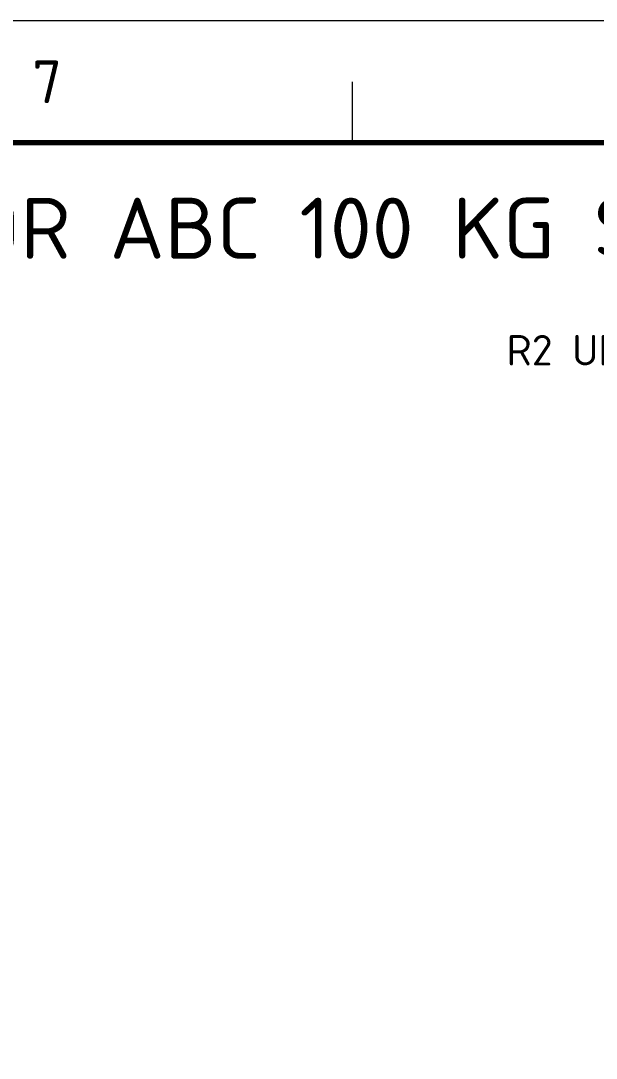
# Model space of a CAD drawing. Header units: millimetres. Extents: x 0 to 2382, y 0 to 420.
# Drawn here: x 2107.8 to 2155, y 335 to 420 of the extents above; entities that cross this region are included whole.
import ezdxf
from ezdxf.enums import TextEntityAlignment as Align

# ---------------------------------------------------------------- set-up
doc = ezdxf.new("R2010")
doc.units = ezdxf.units.MM
for name, color, linetype, lineweight in [('06-TEXTO', 7, 'CONTINUOUS', 25), ('07-RECUADRO', 7, 'CONTINUOUS', 70), ('08-FINA', 5, 'CONTINUOUS', 18)]:
    doc.layers.add(name, color=color, linetype=linetype, lineweight=lineweight)
doc.styles.add('ISO3098', font='isocpeur.ttf')

msp = doc.modelspace()

# ---------------------------------------------------------------- linework, layer by layer
at = {"layer": '07-RECUADRO'}
msp.add_lwpolyline([(1813, 10), (2372, 10), (2372, 410), (1813, 410)], close=True, dxfattribs=at)
at = {"layer": '08-FINA'}
msp.add_line((2135, 410), (2135, 415), dxfattribs=at)
msp.add_lwpolyline([(1788, 0), (2382, 0), (2382, 420), (1788, 420)], close=True, dxfattribs=at)

# ---------------------------------------------------------------- texts
at = {"layer": '06-TEXTO', "style": 'ISO3098'}
for s, height, p in [('7', 3.5, (2110, 415)), ('ROTULADO E IDENTIFICACIÓN - EXTINTOR ABC 100 KG SOBRE RUEDAS', 5, (2092.5, 403)), ('R2 UBICACIÓN (vista anterior, esc. 1:10)', 2.5, (2178, 393))]:
    msp.add_text(s, height=height, dxfattribs=at).set_placement(p, align=Align.MIDDLE_CENTER)

doc.saveas('drawing.dxf')
